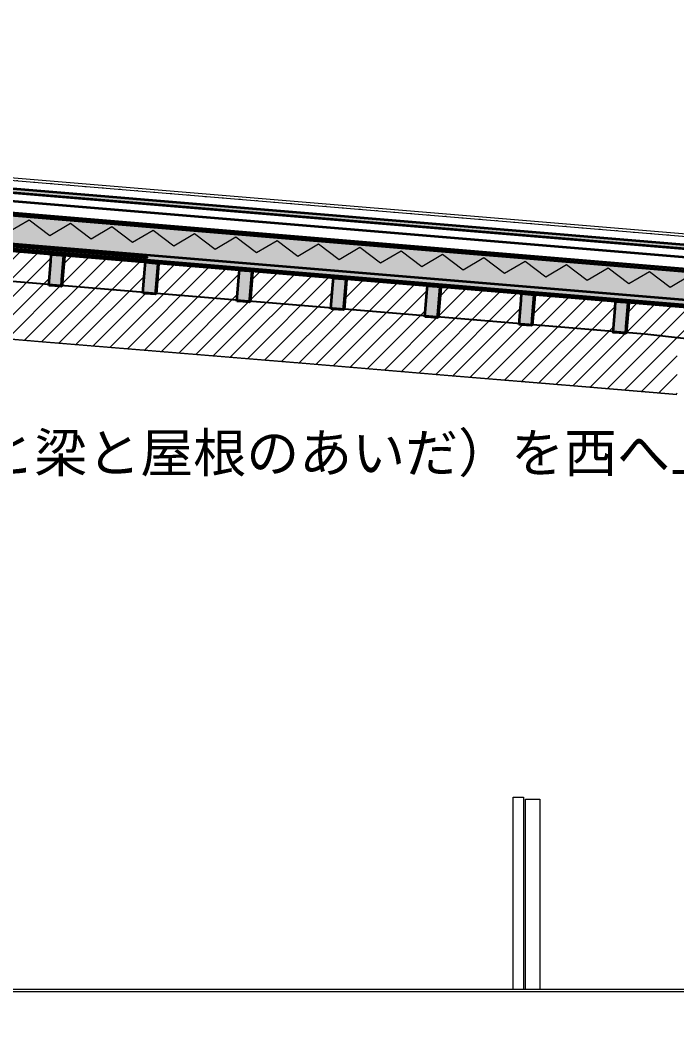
# Model space of a CAD drawing. Header units: millimetres. Extents: x 0 to 153524, y 0 to 59400.
# Drawn here: x 23478 to 26655, y 24152 to 29000 of the extents above; entities that cross this region are included whole.
import ezdxf

# ---------------------------------------------------------------- set-up
doc = ezdxf.new("R2010")
doc.units = ezdxf.units.MM
for name, color, linetype, lineweight in [('01_切断（構造・壁）', 7, 'Continuous', 35), ('05_断熱（仮）', 2, 'Continuous', 9), ('10_見えがかり', 7, 'Continuous', 13), ('11_見えがかり（家具）', 8, 'Continuous', 9), ('12_見えがかり（ガラス）', 5, 'Continuous', 9), ('14_鏡面', 8, 'Continuous', 9)]:
    doc.layers.add(name, color=color, linetype=linetype, lineweight=lineweight)
doc.styles.add('JP', font='NotoSansCJKjp-Regular.otf')

msp = doc.modelspace()

# ---------------------------------------------------------------- hatches: boundary and pattern name
at = {"layer": '01_切断（構造・壁）'}
msp.add_hatch(color=7, dxfattribs=at).paths.add_polyline_path([(35353.5, 27171.5), (35353.4, 27171.5), (35090.9, 27193.4), (35066, 27195.5), (32399.6, 27417.7), (31942.2, 27455.8), (22453.8, 28246.5), (22455.1, 28262.4), (22455.5, 28266.4), (31943.8, 27475.7), (32401.2, 27437.6), (35067.6, 27215.4), (35092.5, 27213.3), (35355, 27191.4), (35355.2, 27191.4), (35353.9, 27176.1)])
at = {"layer": '01_切断（構造・壁）', "true_color": 0xe9dcc4}
for points in [[(34105.6, 27016.5), (34104.6, 27004.6), (31480.6, 27223.3), (22269.1, 27990.9), (22194.7, 27997.1), (22169.1, 27999.2), (22168.1, 27987.3), (22166.1, 27987.5), (22167.8, 28007.4), (22168.1, 28011.3), (24092.5, 27850.9), (22168.1, 28011.3), (22169.1, 28023.2), (22194.7, 28021.1), (22269.1, 28014.9), (31480.6, 27247.3), (34104.6, 27028.6), (34103.6, 27016.7)], [(23616.4, 27716.1), (23626.2, 27833.5), (23628.9, 27865.6), (23675.8, 27861.7), (23688.6, 27860.6), (23678.9, 27743.1), (23676.2, 27711.1), (23629.2, 27715)], [(24071.4, 27678.2), (24081.2, 27795.6), (24083.8, 27827.7), (24130.8, 27823.7), (24143.6, 27822.7), (24133.9, 27705.2), (24131.2, 27673.2), (24084.2, 27677.1)], [(24526.4, 27640.3), (24536.2, 27757.7), (24538.8, 27789.7), (24585.8, 27785.8), (24598.6, 27784.8), (24588.8, 27667.3), (24586.2, 27635.3), (24539.2, 27639.2)], [(24981.4, 27602.3), (24991.2, 27719.8), (24993.8, 27751.8), (25040.8, 27747.9), (25053.6, 27746.8), (25043.8, 27629.4), (25041.2, 27597.4), (24994.2, 27601.3)], [(25436.4, 27564.4), (25446.2, 27681.9), (25448.8, 27713.9), (25495.8, 27710), (25508.6, 27708.9), (25498.8, 27591.5), (25496.2, 27559.4), (25449.2, 27563.4)], [(25891.4, 27526.5), (25901.1, 27644), (25903.8, 27676), (25950.8, 27672.1), (25963.6, 27671), (25953.8, 27553.6), (25951.1, 27521.5), (25904.2, 27525.4)], [(26356.1, 27606), (26358.8, 27638.1), (26405.8, 27634.2), (26418.6, 27633.1), (26408.8, 27515.6), (26408.8, 27515.6), (26406.1, 27483.6), (26359.2, 27487.5), (26346.3, 27488.6)]]:
    msp.add_hatch(color=8, dxfattribs=at).paths.add_polyline_path(points)
at = {"layer": '05_断熱（仮）', "true_color": 0xf3d98b}
for points in [[(26966.8, 27761.4), (22203.8, 28158.3), (22204.8, 28170.3), (22269.1, 28164.9), (31480.6, 27397.3), (32868, 27281.7), (32868, 27278.2), (32868.1, 27269.7)], [(34000, 27175.3), (34000, 27123.3), (31475.4, 27333.7), (28787.6, 27557.7), (32867.6, 27217.7), (32868, 27181.2), (32868.1, 27172.7), (26966.8, 27664.4), (22203.8, 28061.3), (22206.2, 28090.6), (22207.5, 28106), (22189.4, 28107.5), (22171.9, 28109), (22173.6, 28128.7), (22176.2, 28160.6), (24858.4, 27937.1)], [(31480.6, 27247.3), (22269.1, 28014.9), (22194.7, 28021.1), (22172.8, 28022.9), (22173.6, 28031.7), (22176.2, 28063.6), (24858.4, 27840.1), (34000, 27078.3), (34000, 27037.3)]]:
    msp.add_hatch(color=8, dxfattribs=at).paths.add_polyline_path(points)
at = {"layer": '14_鏡面', "true_color": 0xdce5ee}
h = msp.add_hatch(dxfattribs=at)
h.set_pattern_fill('ANSI31', scale=20)
h.paths.add_polyline_path([(22271, 28322.3), (22271.1, 28322.3), (22521.6, 28301.5), (22772, 28280.6), (23022.5, 28259.7), (23273, 28238.8), (23523.5, 28218), (24024.5, 28176.2), (24275, 28155.3), (24525.4, 28134.5), (25026.4, 28092.7), (25276.9, 28071.8), (25527.4, 28051), (26028.4, 28009.2), (26278.8, 27988.3), (26529.3, 27967.5), (26779.8, 27946.6), (27030.3, 27925.7), (27280.8, 27904.8), (27531.3, 27884), (27781.8, 27863.1), (28032.2, 27842.2), (28282.7, 27821.3), (28533.2, 27800.5), (28783.7, 27779.6), (29034.2, 27758.7), (29535.2, 27717), (29785.7, 27696.1), (30036.1, 27675.2), (30286.6, 27654.3), (30787.6, 27612.6), (31038.1, 27591.7), (31288.6, 27570.8), (31789.5, 27529.1), (32040, 27508.2), (32290.5, 27487.3), (32290.5, 27487.3), (32290.5, 27487.3), (22271, 28322.3)])
h = msp.add_hatch(dxfattribs=at)
h.set_pattern_fill('ANSI31', scale=20)
h.paths.add_polyline_path([(23523.5, 27449), (23273, 27469.8), (23022.5, 27490.7), (22772, 27511.6), (22521.5, 27532.5), (22271, 27553.4), (22271, 27828.3), (22318.8, 27824.9), (22331.2, 27973.5), (22716.9, 27941.4), (22704.4, 27791.9), (22773.8, 27786.9), (22786.2, 27935.6), (23171.9, 27903.5), (23159.4, 27754), (23228.7, 27749), (23241.1, 27897.7), (23626.9, 27865.6), (23614.3, 27716.1), (23683.7, 27711.1), (23696.1, 27859.8), (24081.9, 27827.7), (24069.3, 27678.2), (24138.7, 27673.2), (24151.1, 27821.9), (24536.9, 27789.7), (24524.3, 27640.3), (24593.7, 27635.3), (24606.1, 27784), (24991.9, 27751.8), (24979.3, 27602.3), (25048.6, 27597.4), (25061, 27746.1), (25446.9, 27713.9), (25434.3, 27564.4), (25503.6, 27559.4), (25516, 27708.2), (25901.9, 27676), (25889.3, 27526.5), (25958.6, 27521.5), (25971, 27670.2), (26356.9, 27638.1), (26344.3, 27488.6), (26413.6, 27483.6), (26426, 27632.3), (26811.9, 27600.2), (26799.3, 27450.7), (26868.5, 27445.7), (26880.9, 27594.4), (27266.9, 27562.2), (27254.3, 27412.8), (27323.5, 27407.8), (27335.9, 27556.5), (27722, 27524.3), (27709.3, 27374.8), (27778.5, 27369.9), (27790.9, 27518.6), (28177, 27486.4), (28164.3, 27336.9), (28233.5, 27331.9), (28245.8, 27480.7), (28632, 27448.5), (28619.3, 27299), (28688.4, 27294), (28700.8, 27442.8), (29087, 27410.6), (29074.3, 27261.1), (29143.4, 27256.1), (29155.8, 27404.8), (29542, 27372.7), (29529.3, 27223.2), (29598.4, 27218.2), (29610.8, 27366.9), (29997, 27334.7), (29984.3, 27185.3), (30053.3, 27180.3), (30065.7, 27329), (30452, 27296.8), (30439.3, 27147.3), (30499.1, 27142.4), (30508.3, 27142.4), (30520.7, 27291.1), (30907, 27258.9), (30894.3, 27109.4), (30954.1, 27104.4), (30963.3, 27104.4), (30975.7, 27253.2), (31362, 27221), (31349.3, 27071.5), (31409.1, 27066.5), (31418.3, 27066.5), (31430.7, 27215.3), (31817, 27183.1), (31804.3, 27033.6), (31864.1, 27028.6), (31873.2, 27028.6), (31885.6, 27177.4), (32269.8, 27145.3), (32269.6, 27144.4), (32234.5, 27006.1), (32234.3, 26997.8), (32233.3, 26997.9), (32233.3, 26959.7), (32230.9, 26863.5), (32233.3, 26852), (32233.3, 26668.6), (32126.7, 26702.7), (32040, 26738), (32006.7, 26740.9), (32003.3, 26742), (31823.5, 26757), (31789.5, 26760), (31539, 26780.9), (31288.5, 26801.8), (31263.3, 26803.9), (31263.3, 27078.7), (31193.3, 27084.6), (31193.3, 26809.7), (31193.3, 26809.7), (31193.3, 27084.6), (31123.3, 27090.4), (31123.3, 26815.6), (31038.1, 26822.7), (30787.6, 26843.5), (30537.1, 26864.4), (30286.6, 26885.3), (30036.1, 26906.2), (29785.6, 26927), (29535.1, 26947.9), (29284.7, 26968.8), (29034.2, 26989.7), (28783.7, 27010.6), (28533.2, 27031.4), (28282.7, 27052.3), (28032.2, 27073.2), (27781.7, 27094.1), (27620.5, 27107.5), (27620.5, 27382.3), (27550.1, 27388.2), (27550.1, 27113.4), (27531.3, 27114.9), (27280.8, 27135.8), (27030.3, 27156.7), (26779.8, 27177.6), (26756.4, 27179.5), (26756.4, 27454.4), (26707, 27458.6), (26656.4, 27462.8), (26656.4, 27187.9), (26529.3, 27198.4), (26278.8, 27219.3), (26028.3, 27240.2), (25777.9, 27261.1), (25527.4, 27282), (25276.9, 27302.8), (25026.4, 27323.7), (24775.9, 27344.6), (24525.4, 27365.5), (24274.9, 27386.3), (24024.5, 27407.2), (23774, 27428.1)])

# ---------------------------------------------------------------- linework, layer by layer
at = {"layer": '01_切断（構造・壁）'}
for points in [[(32868.1, 27269.7), (26966.8, 27761.4), (22203.8, 28158.3), (22206.2, 28187.6), (22207.5, 28203), (22189.4, 28204.5), (22163.8, 28206.7), (22167.8, 28254.4), (22169.1, 28270.2), (22194.7, 28268.1), (22269.1, 28261.9), (31480.6, 27494.3)], [(35353.5, 27171.5), (35353.4, 27171.5), (35090.9, 27193.4), (35066, 27195.5), (32399.6, 27417.7), (31942.2, 27455.8), (22453.8, 28246.5), (22455.1, 28262.4), (22455.5, 28266.4), (31943.8, 27475.7), (32401.2, 27437.6), (35067.6, 27215.4), (35092.5, 27213.3), (35355, 27191.4), (35355.2, 27191.4), (35353.9, 27176.1), (35353.5, 27171.5)], [(22169.1, 28229.7), (22169.1, 28230.2), (22194.7, 28228.1), (22269.1, 28221.9), (31480.6, 27454.3), (34108.8, 27235.3), (34108.8, 27235.3), (34426.2, 27208.8), (35504.8, 27118.9)], [(22205.8, 28170.2), (22269.1, 28164.9), (31480.6, 27397.3), (32867, 27281.7)], [(22173.6, 28128.7), (22176.2, 28160.6), (24858.4, 27937.1), (34116, 27165.7), (34106.2, 27048.6), (34103.6, 27016.7), (34105.6, 27016.5), (34104, 26997.8), (34103.6, 26992.7), (24845.8, 27764.2), (22163.8, 27987.7), (22165.4, 28006.4), (22165.4, 28006.4), (22165.8, 28011.5), (24092.5, 27850.9), (22163.8, 28011.7), (22173.6, 28128.7)], [(22169.1, 28022.7), (22169.1, 28023.2), (22194.7, 28021.1), (22269.1, 28014.9), (31480.6, 27247.3), (34103.6, 27028.7)], [(22169.1, 27998.7), (22169.1, 27999.2), (22194.7, 27997.1), (22269.1, 27990.9), (31480.6, 27223.3), (34103.6, 27004.7)], [(23616.4, 27716.1), (23626.2, 27833.5), (23628.9, 27865.6), (23675.8, 27861.7), (23688.6, 27860.6), (23678.9, 27743.1), (23676.2, 27711.1), (23629.2, 27715), (23616.4, 27716.1)], [(23616.4, 27716.1), (23626.2, 27833.5), (23628.9, 27865.6), (23675.8, 27861.7), (23688.6, 27860.6), (23678.9, 27743.1), (23676.2, 27711.1), (23629.2, 27715), (23616.4, 27716.1)], [(24071.4, 27678.2), (24081.2, 27795.6), (24083.8, 27827.7), (24130.8, 27823.7), (24143.6, 27822.7), (24133.9, 27705.2), (24131.2, 27673.2), (24084.2, 27677.1), (24071.4, 27678.2)], [(24071.4, 27678.2), (24081.2, 27795.6), (24083.8, 27827.7), (24130.8, 27823.7), (24143.6, 27822.7), (24133.9, 27705.2), (24131.2, 27673.2), (24084.2, 27677.1), (24071.4, 27678.2)], [(24526.4, 27640.3), (24536.2, 27757.7), (24538.8, 27789.7), (24585.8, 27785.8), (24598.6, 27784.8), (24588.8, 27667.3), (24586.2, 27635.3), (24539.2, 27639.2), (24526.4, 27640.3)], [(24526.4, 27640.3), (24536.2, 27757.7), (24538.8, 27789.7), (24585.8, 27785.8), (24598.6, 27784.8), (24588.8, 27667.3), (24586.2, 27635.3), (24539.2, 27639.2), (24526.4, 27640.3)], [(24981.4, 27602.3), (24991.2, 27719.8), (24993.8, 27751.8), (25040.8, 27747.9), (25053.6, 27746.8), (25043.8, 27629.4), (25041.2, 27597.4), (24994.2, 27601.3), (24981.4, 27602.3)], [(24981.4, 27602.3), (24991.2, 27719.8), (24993.8, 27751.8), (25040.8, 27747.9), (25053.6, 27746.8), (25043.8, 27629.4), (25041.2, 27597.4), (24994.2, 27601.3), (24981.4, 27602.3)], [(25436.4, 27564.4), (25446.2, 27681.9), (25448.8, 27713.9), (25495.8, 27710), (25508.6, 27708.9), (25498.8, 27591.5), (25496.2, 27559.4), (25449.2, 27563.4), (25436.4, 27564.4)], [(25436.4, 27564.4), (25446.2, 27681.9), (25448.8, 27713.9), (25495.8, 27710), (25508.6, 27708.9), (25498.8, 27591.5), (25496.2, 27559.4), (25449.2, 27563.4), (25436.4, 27564.4)], [(25891.4, 27526.5), (25901.1, 27644), (25903.8, 27676), (25950.8, 27672.1), (25963.6, 27671), (25953.8, 27553.6), (25951.1, 27521.5), (25904.2, 27525.4), (25891.4, 27526.5)], [(25891.4, 27526.5), (25901.1, 27644), (25903.8, 27676), (25950.8, 27672.1), (25963.6, 27671), (25953.8, 27553.6), (25951.1, 27521.5), (25904.2, 27525.4), (25891.4, 27526.5)], [(26356.1, 27606), (26358.8, 27638.1), (26405.8, 27634.2), (26418.6, 27633.1), (26408.8, 27515.6), (26408.8, 27515.6), (26406.1, 27483.6), (26359.2, 27487.5), (26346.3, 27488.6), (26356.1, 27606)], [(26356.1, 27606), (26358.8, 27638.1), (26405.8, 27634.2), (26418.6, 27633.1), (26408.8, 27515.6), (26408.8, 27515.6), (26406.1, 27483.6), (26359.2, 27487.5), (26346.3, 27488.6), (26356.1, 27606)]]:
    msp.add_lwpolyline(points, dxfattribs=at)
at = {"layer": '05_断熱（仮）'}
msp.add_lwpolyline([(23421.9, 27974.4), (23521.9, 28033.9), (23621.9, 27957.7), (23721.9, 28017.3), (23821.9, 27941), (23921.9, 28000.6), (24021.9, 27924.4), (24121.9, 27983.9), (24221.9, 27907.7), (24321.9, 27967.3), (24421.9, 27891), (24521.9, 27950.6), (24621.9, 27874.4), (24721.9, 27933.9), (24821.9, 27857.7), (24921.9, 27917.3), (25021.9, 27841), (25121.9, 27900.6), (25221.9, 27824.4), (25321.9, 27883.9), (25421.9, 27807.7), (25521.9, 27867.3), (25621.9, 27791), (25721.9, 27850.6), (25821.9, 27774.4), (25921.9, 27833.9), (26021.9, 27757.7), (26121.9, 27817.3), (26221.9, 27741), (26321.9, 27800.6), (26421.9, 27724.4), (26521.9, 27783.9), (26621.9, 27707.7), (26721.9, 27767.3)], dxfattribs=at)
at = {"layer": '10_見えがかり'}
for points in [[(22228.8, 28325.9), (34115.3, 27335.3), (34112.2, 27297.6)], [(23614.3, 27716.1), (23626.6, 27863.6)], [(23695.9, 27857.8), (23683.7, 27711.1), (23678.2, 27711.1)], [(24069.3, 27678.2), (24081.6, 27825.7)], [(24150.9, 27819.9), (24138.7, 27673.2), (24133.2, 27673.2)], [(24524.3, 27640.3), (24536.6, 27787.8)], [(24605.9, 27782), (24593.7, 27635.3), (24588.2, 27635.3)], [(24979.3, 27602.3), (24991.6, 27749.8)], [(25060.9, 27744.1), (25048.6, 27597.4), (25043.2, 27597.4)], [(23614.4, 27716.1), (23614.3, 27716.1)], [(25434.3, 27564.4), (25446.6, 27711.9)], [(25515.8, 27706.2), (25503.6, 27559.4), (25498.2, 27559.4)], [(24069.4, 27678.2), (24069.3, 27678.2)], [(24524.4, 27640.3), (24524.3, 27640.3)], [(25889.3, 27526.5), (25901.6, 27674)], [(25970.8, 27668.2), (25958.6, 27521.5), (25953.2, 27521.5)], [(26344.3, 27488.6), (26356.6, 27636.1)], [(21328.4, 27631.8), (21644, 27605.6), (22291.5, 27551.6), (22938.9, 27497.7), (23586.4, 27443.7), (24233.8, 27389.8), (24881.3, 27335.8), (25528.7, 27281.8), (26176.2, 27227.9), (26654.4, 27188)], [(26654.4, 27187.9), (26175.2, 27227.9), (25527.8, 27281.8), (24880.3, 27335.8), (24232.8, 27389.8), (23585.4, 27443.7), (22937.9, 27497.7), (22290.5, 27551.6), (21643, 27605.6), (21328.4, 27631.7)], [(24979.4, 27602.3), (24979.3, 27602.3)], [(26425.8, 27630.3), (26413.6, 27483.6), (26408.1, 27483.6)], [(25434.4, 27564.4), (25434.3, 27564.4)], [(25889.4, 27526.5), (25889.3, 27526.5)], [(26344.3, 27488.6), (26344.3, 27488.6)], [(22105.2, 24302), (22105.2, 24310), (32511.8, 24310), (32511.8, 24302)]]:
    msp.add_lwpolyline(points, dxfattribs=at)
at = {"layer": '11_見えがかり（家具）'}
for points in [[(25863.3, 24312), (25863.3, 25240), (25913.3, 25240)], [(25913.3, 25240), (25913.3, 24312)], [(25922, 24312), (25922, 25230), (25992, 25230)], [(25992, 25230), (25992, 24312)], [(20306.4, 24152), (20306.4, 24300), (32583.1, 24300)]]:
    msp.add_lwpolyline(points, dxfattribs=at)
at = {"layer": '12_見えがかり（ガラス）'}
msp.add_lwpolyline([(22228.8, 28338.1), (34113.8, 27347.6), (34113, 27337.5)], dxfattribs=at)
at = {"layer": '45_換気'}
msp.add_lwpolyline([(35200, 25200), (33100, 25400), (31000, 26975), (26500, 27480), (22200, 27838.3), (21200, 28250), (20350, 28700), (20350, 28720), (19800, 29000)], dxfattribs=at)

# ---------------------------------------------------------------- texts
at = {"layer": '45_換気', "insert": (24700, 27000), "char_height": 187.866, "attachment_point": 2, "style": 'JP'}
msp.add_mtext('梁間（梁と梁と屋根のあいだ）を西へ上る', dxfattribs=at)

doc.saveas('drawing.dxf')
